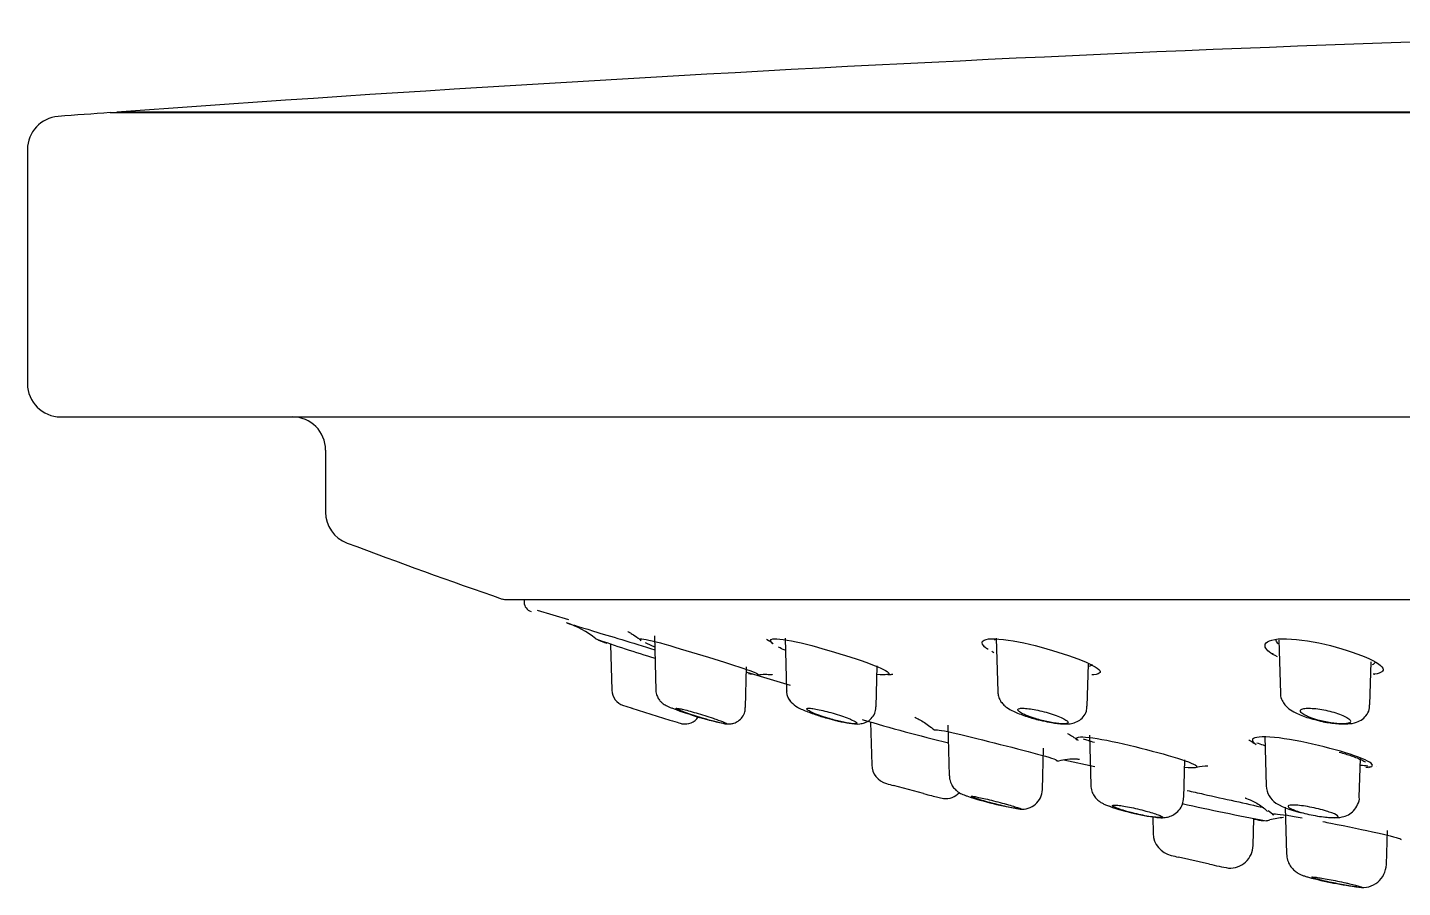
# Model space of a CAD drawing. Header units: millimetres. Extents: x -60 to 7633, y -2614 to 2146.
# Drawn here: x 803.73 to 845.25, y 1800.36 to 1826.32 of the extents above; entities that cross this region are included whole.
import ezdxf

# ---------------------------------------------------------------- set-up
doc = ezdxf.new("R2010")
doc.units = ezdxf.units.MM
doc.layers.get('0').update_dxf_attribs({"color": 250})

msp = doc.modelspace()

# ---------------------------------------------------------------- linework, layer by layer
at = {"linetype": 'Continuous'}
for p, q in [((806.231, 1823.751), (961.231, 1823.751)), ((961.031, 1823.766), (806.431, 1823.766)), ((806.431, 1823.766), (806.431, 1823.751)), ((803.731, 1822.638), (803.731, 1815.566)), ((804.731, 1814.566), (962.731, 1814.566)), ((812.731, 1813.566), (812.731, 1811.694)), ((818.131, 1809.058), (949.331, 1809.058)), ((818.724, 1809.058), (818.726, 1808.969)), ((819.115, 1808.73), (820.066, 1808.449)), ((822.662, 1807.962), (822.705, 1806.31)), ((821.336, 1807.696), (821.372, 1806.315)), ((826.605, 1807.889), (826.647, 1806.293)), ((832.981, 1807.887), (833.024, 1806.263)), ((841.516, 1807.822), (841.558, 1806.226)), ((844.262, 1805.873), (844.296, 1807.176)), ((844.293, 1807.148), (844.296, 1807.161)), ((825.41, 1805.793), (825.442, 1807.019)), ((825.45, 1806.857), (826.763, 1806.469)), ((829.351, 1805.809), (829.384, 1807.047)), ((835.728, 1805.837), (835.761, 1807.103)), ((826.647, 1806.293), (826.647, 1806.291)), ((821.981, 1805.772), (823.125, 1805.414)), ((821.981, 1805.772), (821.981, 1805.77)), ((825.41, 1805.792), (825.41, 1805.793)), ((829.186, 1805.355), (829.22, 1804.059)), ((831.522, 1805.265), (831.562, 1803.728)), ((835.791, 1804.963), (835.831, 1803.448)), ((841.092, 1804.923), (841.132, 1803.428)), ((834.375, 1803.316), (834.407, 1804.569)), ((835.016, 1804.217), (835.954, 1804.016)), ((843.942, 1803.092), (843.973, 1804.255)), ((838.642, 1803.072), (838.671, 1804.209)), ((830.787, 1803.195), (829.881, 1803.439)), ((829.881, 1803.439), (829.881, 1803.439)), ((841.187, 1802.687), (841.358, 1802.55)), ((841.704, 1802.786), (841.741, 1801.381)), ((837.704, 1802.491), (837.717, 1801.989)), ((840.736, 1801.627), (840.758, 1802.446)), ((844.761, 1801.051), (844.788, 1802.083)), ((839.42, 1801.066), (838.481, 1801.277)), ((838.481, 1801.277), (838.481, 1801.277))]:
    msp.add_line(p, q, dxfattribs=at)
for centre, radius, start, end in [((883.731, 758.4), 1068.167, 91.231677, 94.14995), ((883.731, 758.4), 1068.167, 94.160706, 94.245364), ((804.731, 1822.638), 1, 94.2454, 180), ((804.731, 1815.566), 1, 180, 270), ((811.731, 1813.566), 1, 0, 90), ((813.731, 1811.694), 1, 180, 249.462), ((883.731, 1998.54), 200.528, 249.46198, 250.88509), ((818.131, 1809.258), 0.2, 250.8851, 270), ((819.026, 1808.977), 0.3, 181.5, 252.0728), ((819.276, 1805.956), 2.5, 49.7252, 73.1482), ((835.265, 1848.653), 43.245, 250.5814, 253.08), ((830.513, 1834.155), 28.005, 250.0291, 250.6257), ((821.016, 1808.022), 0.2, 250.1847, 269.3738), ((836.331, 1816.029), 9.183, 245.9978, 246.3395), ((844.511, 1815.282), 8.487, 247.7229, 248.0654), ((836.501, 1815.032), 8.251, 266.6432, 266.6477), ((821.872, 1806.331), 0.5, 181.7436, 252.5758), ((885.251, 2005.49), 209.5, 252.3491, 252.42455), ((827.003, 1815.742), 10.67, 248.7738, 257.6827), ((823.577, 1805.797), 0.5, 260.5171, 324.5758), ((842.054, 1849.062), 45.561, 253.2577, 256.6535), ((829.82, 1804.078), 0.6, 181.7387, 254.8319), ((839.374, 1802.586), 1.436, 90.0552, 104.0148), ((844.949, 1815.015), 11.004, 264.953, 266.117), ((844.949, 1815.015), 11.004, 267.4327, 267.4444), ((885.251, 2005.49), 209.5, 254.61416, 254.6761), ((841.781, 1803.451), 0.649, 182.2179, 236.845), ((831.432, 1803.642), 0.6, 266.1156, 315.6885), ((835.347, 1812.872), 10.278, 251.5313, 260.7759), ((833.767, 1803.33), 0.606, 263.6232, 358.4718), ((838.63, 1809.102), 6.674, 249.6412, 263.1284), ((855.81, 1880.44), 79.435, 257.48606, 259.35216), ((842.648, 1804.983), 2.408, 239.4968, 259.7684), ((855.963, 1881.302), 80.327, 259.0999, 259.30172), ((840.087, 1806.955), 4.7, 282.7712, 284.2015), ((841.98, 1799.492), 3, 96.2439, 104.2), ((838.417, 1802.01), 0.7, 181.7336, 257.2624), ((885.251, 2005.49), 209.5, 257.03888, 257.10029), ((840.036, 1801.644), 0.7, 266.2251, 358.5975), ((844.14, 1822.148), 21.604, 257.3799, 258.9346), ((844.048, 1801.071), 0.71, 260.3784, 358.3874), ((845.448, 1812.075), 11.803, 255.0748, 262.6063)]:
    msp.add_arc(centre, radius, start, end, dxfattribs=at)
for points, knots in [([(820.033, 1808.339), (820.033, 1808.339), (820.326, 1808.251), (821.309, 1807.953), (821.988, 1807.747), (822.672, 1807.539)], [0, 0, 0, 0, 0.125, 0.125, 0.2463182, 0.2463182, 0.2463182, 0.2463182]), ([(821.857, 1808.085), (821.857, 1808.085), (821.857, 1808.085), (821.88, 1808.075), (821.987, 1808.013), (822.132, 1807.926), (822.217, 1807.841), (822.248, 1807.811)], [0.8048485, 0.8048485, 0.8048485, 0.8048485, 0.8064459, 0.8605419, 0.9102077, 0.9723899, 1, 1, 1, 1]), ([(822.244, 1807.827), (822.224, 1807.843), (822.217, 1807.855), (822.252, 1807.887), (822.482, 1807.84), (823.196, 1807.643), (823.663, 1807.501), (824.572, 1807.223), (825.019, 1807.086), (825.643, 1806.877), (825.82, 1806.804), (825.79, 1806.783), (825.784, 1806.781), (825.775, 1806.78)], [0.0919974, 0.0919974, 0.0919974, 0.0919974, 0.125, 0.125, 0.25, 0.25, 0.375, 0.375, 0.5, 0.5, 0.625, 0.625, 0.6400336, 0.6400336, 0.6400336, 0.6400336]), ([(826.046, 1807.856), (826.046, 1807.856), (826.049, 1807.854), (826.095, 1807.825), (826.184, 1807.774), (826.239, 1807.721), (826.24, 1807.719)], [0.8172013, 0.8172013, 0.8172013, 0.8172013, 0.8382625, 0.9168681, 0.9979949, 1, 1, 1, 1]), ([(826.235, 1807.725), (826.15, 1807.794), (826.145, 1807.844), (826.355, 1807.887), (826.676, 1807.84), (827.502, 1807.643), (827.99, 1807.501), (828.868, 1807.223), (829.262, 1807.086), (829.73, 1806.877), (829.803, 1806.804), (829.618, 1806.776), (829.516, 1806.779), (829.381, 1806.792)], [0.0400959, 0.0400959, 0.0400959, 0.0400959, 0.125, 0.125, 0.25, 0.25, 0.375, 0.375, 0.5, 0.5, 0.625, 0.625, 0.6837606, 0.6837606, 0.6837606, 0.6837606]), ([(832.64, 1807.615), (832.495, 1807.74), (832.531, 1807.836), (832.966, 1807.887), (833.364, 1807.84), (834.266, 1807.643), (834.753, 1807.501), (835.562, 1807.223), (835.885, 1807.086), (836.176, 1806.877), (836.142, 1806.804), (835.906, 1806.783), (835.887, 1806.782), (835.866, 1806.781)], [0, 0, 0, 0, 0.125, 0.125, 0.25, 0.25, 0.375, 0.375, 0.5, 0.5, 0.625, 0.625, 0.6352786, 0.6352786, 0.6352786, 0.6352786]), ([(841.104, 1807.615), (841.055, 1807.74), (841.194, 1807.836), (841.795, 1807.887), (842.253, 1807.84), (843.191, 1807.643), (843.657, 1807.501), (844.36, 1807.223), (844.599, 1807.086), (844.692, 1806.896), (844.607, 1806.833), (844.411, 1806.801)], [0, 0, 0, 0, 0.125, 0.125, 0.25, 0.25, 0.375, 0.375, 0.5, 0.5, 0.6017461, 0.6017461, 0.6017461, 0.6017461]), ([(825.771, 1806.771), (825.811, 1806.779), (825.93, 1806.802), (826.092, 1806.794), (826.2, 1806.788), (826.224, 1806.785), (826.226, 1806.784), (826.226, 1806.784)], [0, 0, 0, 0, 0.0326305, 0.1134148, 0.1698541, 0.2273863, 0.2390185, 0.2390185, 0.2390185, 0.2390185]), ([(829.704, 1806.788), (829.756, 1806.791), (829.837, 1806.797), (829.861, 1806.795), (829.861, 1806.795), (829.861, 1806.795)], [0, 0, 0, 0, 0.081487, 0.1530356, 0.1576249, 0.1576249, 0.1576249, 0.1576249]), ([(822.707, 1806.311), (822.707, 1806.308), (822.699, 1806.257), (822.73, 1806.157), (822.786, 1806.043), (822.857, 1805.96), (822.926, 1805.904), (822.99, 1805.865), (823.055, 1805.832), (823.107, 1805.81), (823.14, 1805.796)], [0, 0, 0, 0, 0.01069, 0.181224, 0.324884, 0.450136, 0.559115, 0.664205, 0.815439, 1, 1, 1, 1]), ([(826.65, 1806.294), (826.649, 1806.288), (826.64, 1806.232), (826.676, 1806.124), (826.732, 1806.017), (826.77, 1805.971), (826.786, 1805.953)], [0, 0, 0, 0, 0.04566, 0.456236, 0.815142, 1, 1, 1, 1]), ([(826.653, 1806.293), (826.651, 1806.275), (826.645, 1806.213), (826.685, 1806.101), (826.742, 1806.002), (826.783, 1805.955), (826.798, 1805.94)], [0, 0, 0, 0, 0.0233888, 0.0999543, 0.1681733, 0.2052367, 0.2052367, 0.2052367, 0.2052367]), ([(826.786, 1805.953), (826.854, 1805.895), (826.958, 1805.807), (827.162, 1805.714), (827.441, 1805.604), (827.797, 1805.49), (827.996, 1805.439), (828.094, 1805.414)], [0, 0, 0, 0, 0.193627, 0.344984, 0.60285, 0.830898, 1, 1, 1, 1]), ([(833.03, 1806.262), (833.032, 1806.215), (833.037, 1806.126), (833.1, 1805.993), (833.191, 1805.879), (833.322, 1805.773), (833.521, 1805.664), (833.834, 1805.541), (834.168, 1805.439), (834.331, 1805.405), (834.381, 1805.395)], [0, 0, 0, 0, 0.067983, 0.150767, 0.232728, 0.328973, 0.490459, 0.725367, 0.927253, 1, 1, 1, 1]), ([(841.566, 1806.227), (841.563, 1806.209), (841.555, 1806.136), (841.606, 1806.003), (841.697, 1805.86), (841.837, 1805.734), (842.05, 1805.609), (842.345, 1805.491), (842.575, 1805.434), (842.67, 1805.412)], [0, 0, 0, 0, 0.030655, 0.143469, 0.252119, 0.375914, 0.560382, 0.844081, 1, 1, 1, 1]), ([(842.67, 1805.412), (842.718, 1805.398), (842.887, 1805.353), (843.235, 1805.302), (843.578, 1805.29), (843.828, 1805.327), (844.038, 1805.428), (844.182, 1805.58), (844.259, 1805.745), (844.254, 1805.84), (844.252, 1805.874)], [0, 0, 0, 0, 0.065261, 0.267559, 0.47047, 0.635211, 0.746315, 0.849772, 0.953752, 1, 1, 1, 1]), ([(823.189, 1805.779), (823.216, 1805.767), (823.248, 1805.755), (823.283, 1805.742), (823.35, 1805.716), (823.431, 1805.688), (823.519, 1805.658), (823.607, 1805.628), (823.703, 1805.596), (823.8, 1805.566), (823.899, 1805.534), (824.003, 1805.503), (824.101, 1805.474), (824.174, 1805.453), (824.246, 1805.433), (824.313, 1805.414)], [0.6666838, 0.6666838, 0.6666838, 0.6666838, 0.7062555, 0.7062555, 0.7062555, 0.7840704, 0.7840704, 0.7840704, 0.8617844, 0.8617844, 0.8617844, 0.9409501, 0.9409501, 0.9409501, 1, 1, 1, 1]), ([(824.313, 1805.414), (824.26, 1805.43), (824.204, 1805.446), (824.148, 1805.463), (824.062, 1805.489), (823.973, 1805.516), (823.889, 1805.543), (823.803, 1805.571), (823.72, 1805.599), (823.646, 1805.625), (823.572, 1805.65), (823.506, 1805.675), (823.454, 1805.696), (823.403, 1805.716), (823.364, 1805.733), (823.341, 1805.746), (823.318, 1805.758), (823.309, 1805.766), (823.315, 1805.77), (823.321, 1805.774), (823.341, 1805.773), (823.373, 1805.768), (823.404, 1805.763), (823.448, 1805.754), (823.501, 1805.742), (823.555, 1805.73), (823.619, 1805.714), (823.688, 1805.695), (823.76, 1805.676), (823.839, 1805.653), (823.92, 1805.63), (824.004, 1805.605), (824.092, 1805.579), (824.177, 1805.552), (824.264, 1805.524), (824.35, 1805.496), (824.429, 1805.47), (824.485, 1805.45), (824.538, 1805.432), (824.585, 1805.414)], [0, 0, 0, 0, 0.053689, 0.053689, 0.053689, 0.136724, 0.136724, 0.136724, 0.222019, 0.222019, 0.222019, 0.307161, 0.307161, 0.307161, 0.389637, 0.389637, 0.389637, 0.468254, 0.468254, 0.468254, 0.543737, 0.543737, 0.543737, 0.618112, 0.618112, 0.618112, 0.693662, 0.693662, 0.693662, 0.772123, 0.772123, 0.772123, 0.854148, 0.854148, 0.854148, 0.93896, 0.93896, 0.93896, 1, 1, 1, 1]), ([(824.727, 1805.317), (824.77, 1805.307), (824.828, 1805.296), (824.948, 1805.296), (825.068, 1805.319), (825.2, 1805.383), (825.321, 1805.5), (825.399, 1805.65), (825.402, 1805.746), (825.402, 1805.792)], [0, 0, 0, 0, 0.206077, 0.311406, 0.422867, 0.559385, 0.716718, 0.884803, 1, 1, 1, 1]), ([(828.099, 1805.414), (828.031, 1805.433), (827.962, 1805.453), (827.896, 1805.473), (827.81, 1805.499), (827.725, 1805.527), (827.649, 1805.554), (827.571, 1805.582), (827.5, 1805.609), (827.441, 1805.635), (827.382, 1805.66), (827.335, 1805.684), (827.303, 1805.704), (827.272, 1805.723), (827.255, 1805.739), (827.254, 1805.75), (827.253, 1805.762), (827.266, 1805.769), (827.293, 1805.771), (827.319, 1805.774), (827.359, 1805.772), (827.408, 1805.766), (827.457, 1805.76), (827.518, 1805.75), (827.584, 1805.737), (827.651, 1805.724), (827.726, 1805.707), (827.804, 1805.687), (827.884, 1805.667), (827.969, 1805.644), (828.052, 1805.62), (828.138, 1805.595), (828.224, 1805.568), (828.303, 1805.541), (828.385, 1805.513), (828.462, 1805.485), (828.527, 1805.459), (828.565, 1805.444), (828.6, 1805.429), (828.631, 1805.414)], [0, 0, 0, 0, 0.064475, 0.064475, 0.064475, 0.147913, 0.147913, 0.147913, 0.233345, 0.233345, 0.233345, 0.318265, 0.318265, 0.318265, 0.400261, 0.400261, 0.400261, 0.478387, 0.478387, 0.478387, 0.553594, 0.553594, 0.553594, 0.628001, 0.628001, 0.628001, 0.703856, 0.703856, 0.703856, 0.78278, 0.78278, 0.78278, 0.865252, 0.865252, 0.865252, 0.950297, 0.950297, 0.950297, 1, 1, 1, 1]), ([(828.094, 1805.414), (828.135, 1805.403), (828.292, 1805.361), (828.577, 1805.31), (828.782, 1805.283), (829.002, 1805.324), (829.151, 1805.402), (829.273, 1805.529), (829.345, 1805.68), (829.343, 1805.772), (829.342, 1805.809)], [0, 0, 0, 0, 0.066447, 0.287518, 0.543122, 0.640749, 0.732342, 0.834742, 0.941968, 1, 1, 1, 1]), ([(830.524, 1805.497), (830.524, 1805.497), (830.536, 1805.492), (830.616, 1805.456), (830.821, 1805.346), (830.988, 1805.214), (831.115, 1805.115)], [0.3797392, 0.3797392, 0.3797392, 0.3797392, 0.4808043, 0.605739, 0.747058, 1, 1, 1, 1]), ([(834.315, 1805.414), (834.249, 1805.432), (834.184, 1805.452), (834.122, 1805.472), (834.04, 1805.498), (833.964, 1805.526), (833.897, 1805.553), (833.853, 1805.571), (833.812, 1805.589), (833.777, 1805.607), (833.726, 1805.632), (833.686, 1805.657), (833.661, 1805.679), (833.636, 1805.7), (833.625, 1805.72), (833.63, 1805.735), (833.635, 1805.749), (833.655, 1805.76), (833.689, 1805.766), (833.721, 1805.772), (833.767, 1805.774), (833.822, 1805.771), (833.876, 1805.768), (833.941, 1805.762), (834.011, 1805.751), (834.081, 1805.741), (834.159, 1805.727), (834.237, 1805.71), (834.318, 1805.692), (834.403, 1805.671), (834.484, 1805.649), (834.568, 1805.626), (834.651, 1805.6), (834.727, 1805.574), (834.805, 1805.547), (834.878, 1805.519), (834.938, 1805.492), (834.999, 1805.465), (835.049, 1805.438), (835.084, 1805.414)], [0, 0, 0, 0, 0.06312, 0.06312, 0.06312, 0.146517, 0.146517, 0.146517, 0.202295, 0.202295, 0.202295, 0.284728, 0.284728, 0.284728, 0.367346, 0.367346, 0.367346, 0.447037, 0.447037, 0.447037, 0.523245, 0.523245, 0.523245, 0.597727, 0.597727, 0.597727, 0.67279, 0.67279, 0.67279, 0.75038, 0.75038, 0.75038, 0.83149, 0.83149, 0.83149, 0.915749, 0.915749, 0.915749, 1, 1, 1, 1]), ([(834.381, 1805.395), (834.479, 1805.372), (834.692, 1805.324), (835.005, 1805.292), (835.24, 1805.296), (835.461, 1805.375), (835.612, 1805.501), (835.711, 1805.666), (835.717, 1805.778), (835.719, 1805.836)], [0, 0, 0, 0, 0.147789, 0.371513, 0.577351, 0.696539, 0.802055, 0.911768, 1, 1, 1, 1]), ([(842.692, 1805.414), (842.669, 1805.421), (842.647, 1805.428), (842.625, 1805.434), (842.546, 1805.459), (842.472, 1805.485), (842.409, 1805.511), (842.368, 1805.529), (842.33, 1805.547), (842.298, 1805.564), (842.248, 1805.591), (842.21, 1805.618), (842.187, 1805.643), (842.164, 1805.667), (842.156, 1805.69), (842.164, 1805.709), (842.172, 1805.728), (842.196, 1805.743), (842.233, 1805.754), (842.269, 1805.764), (842.318, 1805.77), (842.378, 1805.772), (842.435, 1805.773), (842.503, 1805.771), (842.575, 1805.764), (842.648, 1805.758), (842.726, 1805.747), (842.806, 1805.733), (842.887, 1805.719), (842.97, 1805.701), (843.049, 1805.682), (843.132, 1805.661), (843.213, 1805.637), (843.285, 1805.613), (843.361, 1805.587), (843.43, 1805.56), (843.488, 1805.533), (843.546, 1805.505), (843.594, 1805.477), (843.627, 1805.451), (843.643, 1805.439), (843.655, 1805.426), (843.664, 1805.414)], [0, 0, 0, 0, 0.022524, 0.022524, 0.022524, 0.104298, 0.104298, 0.104298, 0.157696, 0.157696, 0.157696, 0.241748, 0.241748, 0.241748, 0.325953, 0.325953, 0.325953, 0.40762, 0.40762, 0.40762, 0.485442, 0.485442, 0.485442, 0.560513, 0.560513, 0.560513, 0.635009, 0.635009, 0.635009, 0.711146, 0.711146, 0.711146, 0.790455, 0.790455, 0.790455, 0.873287, 0.873287, 0.873287, 0.958522, 0.958522, 0.958522, 1, 1, 1, 1]), ([(823.125, 1805.414), (823.237, 1805.38), (823.331, 1805.352), (823.462, 1805.313), (823.498, 1805.303), (823.499, 1805.303), (823.499, 1805.303), (823.499, 1805.303)], [0, 0, 0, 0, 0.25, 0.25, 0.5, 0.5, 0.5002691, 0.5002691, 0.5002691, 0.5002691]), ([(824.82, 1805.303), (824.818, 1805.303), (824.817, 1805.303), (824.787, 1805.303), (824.725, 1805.313), (824.549, 1805.351), (824.436, 1805.38), (824.313, 1805.414)], [0.4837425, 0.4837425, 0.4837425, 0.4837425, 0.5, 0.5, 0.75, 0.75, 1, 1, 1, 1]), ([(824.585, 1805.414), (824.681, 1805.38), (824.754, 1805.352), (824.818, 1805.321), (824.831, 1805.313), (824.831, 1805.308)], [0, 0, 0, 0, 0.25, 0.25, 0.3996149, 0.3996149, 0.3996149, 0.3996149]), ([(828.631, 1805.414), (828.706, 1805.38), (828.754, 1805.352), (828.781, 1805.313), (828.76, 1805.303), (828.652, 1805.303), (828.565, 1805.313), (828.353, 1805.351), (828.227, 1805.38), (828.099, 1805.414)], [0, 0, 0, 0, 0.25, 0.25, 0.5, 0.5, 0.75, 0.75, 1, 1, 1, 1]), ([(831.143, 1805.092), (831.089, 1805.137), (831.229, 1805.126), (831.821, 1805.002), (832.271, 1804.891), (833.217, 1804.652), (833.706, 1804.527), (834.468, 1804.322), (834.737, 1804.242), (834.824, 1804.194), (834.825, 1804.187), (834.808, 1804.184)], [0.128255, 0.128255, 0.128255, 0.128255, 0.25, 0.25, 0.375, 0.375, 0.5, 0.5, 0.625, 0.625, 0.6636394, 0.6636394, 0.6636394, 0.6636394]), ([(835.084, 1805.414), (835.136, 1805.38), (835.157, 1805.352), (835.129, 1805.313), (835.081, 1805.303), (834.924, 1805.303), (834.817, 1805.313), (834.577, 1805.351), (834.444, 1805.38), (834.315, 1805.414)], [0, 0, 0, 0, 0.25, 0.25, 0.5, 0.5, 0.75, 0.75, 1, 1, 1, 1]), ([(843.673, 1805.357), (843.667, 1805.348), (843.657, 1805.339), (843.602, 1805.313), (843.527, 1805.303), (843.329, 1805.303), (843.207, 1805.313), (842.95, 1805.351), (842.815, 1805.38), (842.692, 1805.414)], [0.1590476, 0.1590476, 0.1590476, 0.1590476, 0.25, 0.25, 0.5, 0.5, 0.75, 0.75, 1, 1, 1, 1]), ([(835.128, 1805.01), (835.128, 1805.01), (835.133, 1805.007), (835.179, 1804.984), (835.299, 1804.918), (835.386, 1804.846), (835.422, 1804.817)], [0.8005852, 0.8005852, 0.8005852, 0.8005852, 0.8223395, 0.88974, 0.9618479, 1, 1, 1, 1]), ([(835.461, 1804.795), (835.446, 1804.806), (835.433, 1804.817), (835.356, 1804.901), (835.488, 1804.927), (836.076, 1804.859), (836.523, 1804.768), (837.461, 1804.545), (837.941, 1804.416), (838.688, 1804.191), (838.953, 1804.093), (839.089, 1803.976), (838.963, 1803.957), (838.673, 1803.981)], [0.1084385, 0.1084385, 0.1084385, 0.1084385, 0.125, 0.125, 0.25, 0.25, 0.375, 0.375, 0.5, 0.5, 0.625, 0.625, 0.7487909, 0.7487909, 0.7487909, 0.7487909]), ([(835.943, 1804.737), (835.877, 1804.756), (835.762, 1804.791), (835.657, 1804.824), (835.612, 1804.838)], [0.373296, 0.373296, 0.373296, 0.373296, 0.4363381, 0.4871703, 0.4871703, 0.4871703, 0.4871703]), ([(840.604, 1804.816), (840.604, 1804.816), (840.617, 1804.809), (840.673, 1804.782), (840.739, 1804.732), (840.759, 1804.717)], [0.834352, 0.834352, 0.834352, 0.834352, 0.8875174, 0.9721863, 1, 1, 1, 1]), ([(843.216, 1804.516), (842.781, 1804.637), (842.281, 1804.752), (841.397, 1804.901), (841.024, 1804.927), (840.673, 1804.861), (840.67, 1804.778), (840.825, 1804.675)], [0, 0, 0, 0, 0.125, 0.125, 0.25, 0.25, 0.3677736, 0.3677736, 0.3677736, 0.3677736]), ([(841.093, 1804.641), (841.078, 1804.645), (840.989, 1804.673), (840.908, 1804.701), (840.848, 1804.721)], [0.4832834, 0.4832834, 0.4832834, 0.4832834, 0.5023266, 0.5976381, 0.5976381, 0.5976381, 0.5976381]), ([(834.809, 1804.172), (834.899, 1804.194), (835.076, 1804.238), (835.32, 1804.244), (835.456, 1804.239), (835.493, 1804.236), (835.498, 1804.235), (835.498, 1804.235)], [0, 0, 0, 0, 0.0346161, 0.0801086, 0.1093615, 0.1358087, 0.1480032, 0.1480032, 0.1480032, 0.1480032]), ([(844.234, 1803.987), (844.388, 1804.016), (844.368, 1804.084), (844.007, 1804.272), (843.651, 1804.395), (843.216, 1804.516)], [0.7568903, 0.7568903, 0.7568903, 0.7568903, 0.875, 0.875, 1, 1, 1, 1]), ([(843.334, 1804.45), (843.472, 1804.408), (843.731, 1804.328), (844.007, 1804.219), (844.117, 1804.159), (844.134, 1804.143), (844.133, 1804.144)], [0, 0, 0, 0, 0.2361245, 0.5290659, 0.7104455, 0.7900769, 0.7900769, 0.7900769, 0.7900769]), ([(831.571, 1803.728), (831.571, 1803.688), (831.57, 1803.601), (831.626, 1803.465), (831.707, 1803.348), (831.796, 1803.266), (831.875, 1803.215), (831.944, 1803.18), (832.01, 1803.153), (832.06, 1803.135), (832.091, 1803.124)], [0, 0, 0, 0, 0.108158, 0.272145, 0.411972, 0.532072, 0.632302, 0.724264, 0.856252, 1, 1, 1, 1]), ([(835.834, 1803.446), (835.84, 1803.381), (835.852, 1803.274), (835.928, 1803.125), (836.022, 1803.015), (836.121, 1802.939), (836.214, 1802.887), (836.272, 1802.861), (836.308, 1802.845)], [0, 0, 0, 0, 0.191973, 0.370085, 0.528843, 0.675665, 0.826227, 1, 1, 1, 1]), ([(830.787, 1803.195), (830.871, 1803.172), (830.951, 1803.151), (831.098, 1803.114), (831.165, 1803.098), (831.332, 1803.057), (831.396, 1803.043), (831.396, 1803.043), (831.396, 1803.043), (831.396, 1803.043)], [0, 0, 0, 0, 0.125, 0.125, 0.25, 0.25, 0.5, 0.5, 0.5003884, 0.5003884, 0.5003884, 0.5003884]), ([(832.98, 1802.873), (832.938, 1802.884), (832.895, 1802.895), (832.853, 1802.906), (832.767, 1802.929), (832.683, 1802.953), (832.607, 1802.975), (832.53, 1802.997), (832.46, 1803.018), (832.403, 1803.037), (832.347, 1803.055), (832.301, 1803.071), (832.27, 1803.083), (832.241, 1803.095), (832.224, 1803.104), (832.223, 1803.109), (832.222, 1803.114), (832.235, 1803.116), (832.261, 1803.113), (832.286, 1803.111), (832.325, 1803.105), (832.374, 1803.096), (832.423, 1803.087), (832.484, 1803.075), (832.551, 1803.06), (832.619, 1803.045), (832.696, 1803.027), (832.776, 1803.008), (832.858, 1802.988), (832.944, 1802.966), (833.029, 1802.944), (833.115, 1802.921), (833.202, 1802.898), (833.282, 1802.875), (833.284, 1802.874), (833.287, 1802.874), (833.29, 1802.873)], [0, 0, 0, 0, 0.048038, 0.048038, 0.048038, 0.146977, 0.146977, 0.146977, 0.246279, 0.246279, 0.246279, 0.343767, 0.343767, 0.343767, 0.438108, 0.438108, 0.438108, 0.529496, 0.529496, 0.529496, 0.61943, 0.61943, 0.61943, 0.709905, 0.709905, 0.709905, 0.802614, 0.802614, 0.802614, 0.898375, 0.898375, 0.898375, 0.996774, 0.996774, 0.996774, 1, 1, 1, 1]), ([(837.832, 1802.476), (837.842, 1802.475), (837.916, 1802.465), (838.014, 1802.464), (838.191, 1802.488), (838.357, 1802.56), (838.508, 1802.687), (838.618, 1802.87), (838.631, 1802.999), (838.637, 1803.07)], [0, 0, 0, 0, 0.026851, 0.235618, 0.378433, 0.516145, 0.67396, 0.846839, 1, 1, 1, 1]), ([(838.74, 1803.289), (838.904, 1803.253), (839.07, 1803.216), (839.882, 1803.035), (840.518, 1802.893), (841.055, 1802.772)], [0.7264097, 0.7264097, 0.7264097, 0.7264097, 0.75, 0.75, 0.8413009, 0.8413009, 0.8413009, 0.8413009]), ([(840.498, 1803.065), (840.498, 1803.065), (840.507, 1803.062), (840.57, 1803.039), (840.752, 1802.952), (840.993, 1802.83), (841.124, 1802.7), (841.166, 1802.659)], [0.8624183, 0.8624183, 0.8624183, 0.8624183, 0.87939, 0.9072892, 0.9351778, 0.982291, 1, 1, 1, 1]), ([(842.891, 1802.491), (842.977, 1802.48), (843.164, 1802.462), (843.373, 1802.467), (843.609, 1802.545), (843.784, 1802.675), (843.9, 1802.857), (843.952, 1803.018), (843.941, 1803.091), (843.941, 1803.094)], [0, 0, 0, 0, 0.172768, 0.428764, 0.571317, 0.70297, 0.847284, 0.994524, 1, 1, 1, 1]), ([(833.703, 1802.727), (833.658, 1802.73), (833.57, 1802.744), (833.319, 1802.792), (833.151, 1802.829), (832.98, 1802.873)], [0.5344328, 0.5344328, 0.5344328, 0.5344328, 0.75, 0.75, 1, 1, 1, 1]), ([(833.29, 1802.873), (833.367, 1802.851), (833.437, 1802.831), (833.561, 1802.795), (833.614, 1802.779), (833.708, 1802.749), (833.737, 1802.736), (833.738, 1802.73)], [0, 0, 0, 0, 0.125, 0.125, 0.25, 0.25, 0.4232938, 0.4232938, 0.4232938, 0.4232938]), ([(836.392, 1802.822), (836.404, 1802.817), (836.417, 1802.811), (836.43, 1802.806), (836.46, 1802.794), (836.495, 1802.782), (836.533, 1802.769), (836.6, 1802.746), (836.679, 1802.722), (836.764, 1802.697), (836.848, 1802.673), (836.941, 1802.649), (837.034, 1802.626), (837.054, 1802.621), (837.074, 1802.616), (837.094, 1802.612)], [0.7305562, 0.7305562, 0.7305562, 0.7305562, 0.7535858, 0.7535858, 0.7535858, 0.8037534, 0.8037534, 0.8037534, 0.8925383, 0.8925383, 0.8925383, 0.9813109, 0.9813109, 0.9813109, 1, 1, 1, 1]), ([(837.094, 1802.612), (837.034, 1802.627), (836.976, 1802.643), (836.921, 1802.659), (836.842, 1802.681), (836.768, 1802.704), (836.707, 1802.725), (836.645, 1802.746), (836.594, 1802.766), (836.557, 1802.783), (836.521, 1802.8), (836.499, 1802.815), (836.492, 1802.825), (836.485, 1802.836), (836.492, 1802.843), (836.514, 1802.847), (836.535, 1802.85), (836.57, 1802.85), (836.616, 1802.847), (836.662, 1802.843), (836.719, 1802.836), (836.784, 1802.826), (836.849, 1802.816), (836.923, 1802.803), (837, 1802.787), (837.079, 1802.771), (837.164, 1802.753), (837.246, 1802.733), (837.332, 1802.713), (837.418, 1802.691), (837.498, 1802.669), (837.569, 1802.65), (837.636, 1802.63), (837.696, 1802.612)], [0, 0, 0, 0, 0.068684, 0.068684, 0.068684, 0.167309, 0.167309, 0.167309, 0.265866, 0.265866, 0.265866, 0.36235, 0.36235, 0.36235, 0.45574, 0.45574, 0.45574, 0.546499, 0.546499, 0.546499, 0.636216, 0.636216, 0.636216, 0.726803, 0.726803, 0.726803, 0.819765, 0.819765, 0.819765, 0.915673, 0.915673, 0.915673, 1, 1, 1, 1]), ([(837.995, 1802.475), (837.985, 1802.471), (837.966, 1802.469), (837.868, 1802.469), (837.743, 1802.482), (837.436, 1802.533), (837.26, 1802.569), (837.094, 1802.612)], [0.4014175, 0.4014175, 0.4014175, 0.4014175, 0.5, 0.5, 0.75, 0.75, 1, 1, 1, 1]), ([(837.696, 1802.612), (837.764, 1802.59), (837.822, 1802.571), (837.918, 1802.536), (837.955, 1802.52), (837.995, 1802.498), (838.003, 1802.49), (838.003, 1802.484)], [0, 0, 0, 0, 0.125, 0.125, 0.25, 0.25, 0.3462323, 0.3462323, 0.3462323, 0.3462323]), ([(841.336, 1802.553), (841.335, 1802.554), (841.335, 1802.554), (841.282, 1802.595), (841.444, 1802.589), (841.898, 1802.521), (842.051, 1802.496), (842.22, 1802.466)], [0.1233148, 0.1233148, 0.1233148, 0.1233148, 0.125, 0.125, 0.25, 0.25, 0.2993844, 0.2993844, 0.2993844, 0.2993844]), ([(843.112, 1802.611), (843.065, 1802.629), (843.011, 1802.648), (842.951, 1802.666), (842.877, 1802.689), (842.794, 1802.711), (842.708, 1802.732), (842.622, 1802.753), (842.532, 1802.772), (842.444, 1802.789), (842.359, 1802.805), (842.273, 1802.819), (842.196, 1802.829), (842.121, 1802.839), (842.051, 1802.845), (841.993, 1802.848), (841.936, 1802.851), (841.889, 1802.85), (841.855, 1802.845), (841.821, 1802.841), (841.8, 1802.833), (841.792, 1802.822), (841.784, 1802.812), (841.79, 1802.798), (841.808, 1802.782), (841.827, 1802.765), (841.86, 1802.747), (841.904, 1802.727), (841.95, 1802.706), (842.008, 1802.684), (842.075, 1802.662), (842.126, 1802.645), (842.183, 1802.628), (842.242, 1802.612)], [0, 0, 0, 0, 0.079794, 0.079794, 0.079794, 0.178513, 0.178513, 0.178513, 0.276928, 0.276928, 0.276928, 0.373091, 0.373091, 0.373091, 0.466137, 0.466137, 0.466137, 0.556688, 0.556688, 0.556688, 0.646407, 0.646407, 0.646407, 0.737194, 0.737194, 0.737194, 0.830473, 0.830473, 0.830473, 0.926689, 0.926689, 0.926689, 1, 1, 1, 1]), ([(842.242, 1802.612), (842.32, 1802.59), (842.401, 1802.571), (842.57, 1802.536), (842.656, 1802.52), (842.904, 1802.483), (843.055, 1802.469), (843.26, 1802.469), (843.311, 1802.482), (843.293, 1802.533), (843.225, 1802.569), (843.112, 1802.611)], [0, 0, 0, 0, 0.125, 0.125, 0.25, 0.25, 0.5, 0.5, 0.75, 0.75, 1, 1, 1, 1]), ([(842.843, 1802.349), (842.921, 1802.334), (843, 1802.319), (843.583, 1802.204), (844.097, 1802.097), (844.879, 1801.922), (845.144, 1801.853), (845.211, 1801.812), (845.21, 1801.806), (845.195, 1801.802)], [0.3552228, 0.3552228, 0.3552228, 0.3552228, 0.375, 0.375, 0.5, 0.5, 0.625, 0.625, 0.6586454, 0.6586454, 0.6586454, 0.6586454]), ([(841.747, 1801.379), (841.751, 1801.309), (841.762, 1801.189), (841.845, 1801.02), (841.949, 1800.896), (842.055, 1800.812), (842.147, 1800.761), (842.228, 1800.727), (842.307, 1800.7), (842.369, 1800.682), (842.408, 1800.671)], [0, 0, 0, 0, 0.157858, 0.312618, 0.444755, 0.557501, 0.649978, 0.732873, 0.857552, 1, 1, 1, 1]), ([(843.281, 1800.474), (843.241, 1800.482), (843.201, 1800.49), (843.161, 1800.499), (843.076, 1800.517), (842.992, 1800.535), (842.915, 1800.553), (842.838, 1800.571), (842.767, 1800.588), (842.707, 1800.604), (842.649, 1800.619), (842.6, 1800.633), (842.566, 1800.644), (842.532, 1800.655), (842.511, 1800.664), (842.506, 1800.67), (842.501, 1800.675), (842.509, 1800.678), (842.532, 1800.678), (842.554, 1800.677), (842.59, 1800.674), (842.637, 1800.668), (842.684, 1800.662), (842.742, 1800.653), (842.808, 1800.642), (842.875, 1800.631), (842.951, 1800.618), (843.03, 1800.603), (843.111, 1800.588), (843.196, 1800.571), (843.28, 1800.554), (843.366, 1800.536), (843.452, 1800.517), (843.532, 1800.499), (843.571, 1800.491), (843.608, 1800.482), (843.644, 1800.474)], [0, 0, 0, 0, 0.043208, 0.043208, 0.043208, 0.13673, 0.13673, 0.13673, 0.23079, 0.23079, 0.23079, 0.324032, 0.324032, 0.324032, 0.415461, 0.415461, 0.415461, 0.504933, 0.504933, 0.504933, 0.593186, 0.593186, 0.593186, 0.681444, 0.681444, 0.681444, 0.770886, 0.770886, 0.770886, 0.862201, 0.862201, 0.862201, 0.955308, 0.955308, 0.955308, 1, 1, 1, 1]), ([(843.864, 1800.376), (843.825, 1800.381), (843.78, 1800.387), (843.603, 1800.413), (843.443, 1800.441), (843.281, 1800.474)], [0.652217, 0.652217, 0.652217, 0.652217, 0.75, 0.75, 1, 1, 1, 1]), ([(843.644, 1800.474), (843.784, 1800.441), (843.894, 1800.413), (843.996, 1800.383), (844.016, 1800.375), (844.016, 1800.37)], [0, 0, 0, 0, 0.25, 0.25, 0.4024857, 0.4024857, 0.4024857, 0.4024857])]:
    msp.add_open_spline(points, degree=3, knots=knots, dxfattribs=at)
for points in [[(822.682, 1807.615), (822.563, 1807.662), (822.465, 1807.706), (822.39, 1807.742)], [(826.603, 1807.52), (826.53, 1807.552), (826.465, 1807.584), (826.408, 1807.615)], [(832.737, 1807.543), (832.699, 1807.567), (832.666, 1807.591), (832.64, 1807.615)], [(832.911, 1807.865), (832.922, 1807.852), (832.934, 1807.839), (832.948, 1807.825)], [(841.469, 1807.322), (841.269, 1807.422), (841.139, 1807.524), (841.104, 1807.615)], [(841.415, 1807.825), (841.428, 1807.792), (841.452, 1807.757), (841.487, 1807.721)], [(832.912, 1807.444), (832.888, 1807.456), (832.865, 1807.468), (832.843, 1807.48)], [(844.343, 1807.089), (844.385, 1807.109), (844.411, 1807.134), (844.419, 1807.162)], [(825.607, 1806.795), (825.575, 1806.8), (825.539, 1806.806), (825.5, 1806.813)], [(835.773, 1807.041), (835.842, 1807.054), (835.881, 1807.076), (835.889, 1807.106)], [(844.394, 1806.798), (844.419, 1806.801), (844.407, 1806.801), (844.358, 1806.797)], [(843.664, 1805.414), (843.673, 1805.401), (843.678, 1805.389), (843.679, 1805.378)], [(844.291, 1803.999), (844.251, 1803.99), (844.202, 1803.984), (844.143, 1803.981)], [(843.979, 1800.366), (843.968, 1800.366), (843.954, 1800.367), (843.938, 1800.368)]]:
    msp.add_open_spline(points, degree=3, dxfattribs=at)

doc.saveas('drawing.dxf')
